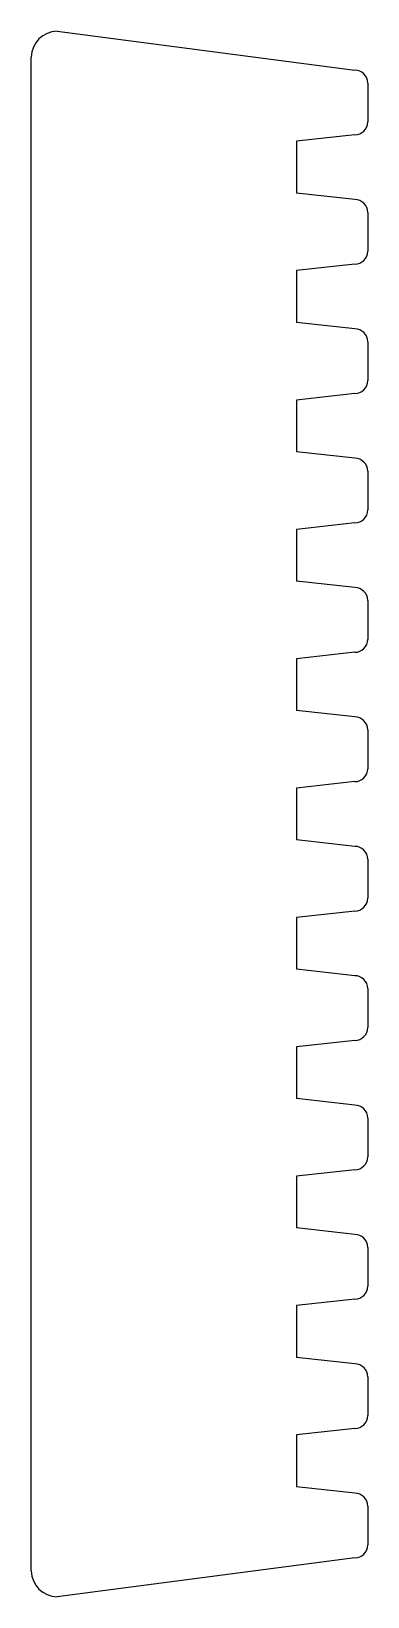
# Model space of a CAD drawing. Extents: x 70 to 83, y -81.2 to -20.8.
import ezdxf

# ---------------------------------------------------------------- set-up
doc = ezdxf.new("R2010")
doc.units = 0
doc.layers.add('BLACK', color=7, linetype='CONTINUOUS')

msp = doc.modelspace()

# ---------------------------------------------------------------- linework, layer by layer
at = {"layer": 'BLACK', "linetype": 'CONTINUOUS'}
for p, q in [((71, -20.75), (82.5, -22.25)), ((70, -80.25), (70, -21.75)), ((83, -22.75), (83, -24.25)), ((82.5, -24.75), (80.25, -25)), ((80.25, -25), (80.25, -27)), ((82.5, -27.25), (80.25, -27)), ((83, -27.75), (83, -29.25)), ((82.5, -29.75), (80.25, -30)), ((80.25, -30), (80.25, -32)), ((82.5, -32.25), (80.25, -32)), ((83, -32.75), (83, -34.25)), ((82.5, -34.75), (80.25, -35)), ((80.25, -35), (80.25, -37)), ((82.5, -37.25), (80.25, -37)), ((83, -37.75), (83, -39.25)), ((82.5, -39.75), (80.25, -40)), ((80.25, -40), (80.25, -42)), ((82.5, -42.25), (80.25, -42)), ((83, -42.75), (83, -44.25)), ((82.5, -44.75), (80.25, -45)), ((80.25, -45), (80.25, -47)), ((82.5, -47.25), (80.25, -47)), ((83, -47.75), (83, -49.25)), ((82.5, -49.75), (80.25, -50)), ((80.25, -50), (80.25, -52)), ((82.5, -52.25), (80.25, -52)), ((83, -52.75), (83, -54.25)), ((82.5, -54.75), (80.25, -55)), ((80.25, -55), (80.25, -57)), ((82.5, -57.25), (80.25, -57)), ((83, -57.75), (83, -59.25)), ((82.5, -59.75), (80.25, -60)), ((80.25, -60), (80.25, -62)), ((82.5, -62.25), (80.25, -62)), ((83, -62.75), (83, -64.25)), ((82.5, -64.75), (80.25, -65)), ((80.25, -65), (80.25, -67)), ((82.5, -67.25), (80.25, -67)), ((83, -67.75), (83, -69.25)), ((82.5, -69.75), (80.25, -70)), ((80.25, -70), (80.25, -72)), ((82.5, -72.25), (80.25, -72)), ((83, -72.75), (83, -74.25)), ((82.5, -74.75), (80.25, -75)), ((80.25, -75), (80.25, -77)), ((82.5, -77.25), (80.25, -77)), ((83, -77.75), (83, -79.25)), ((82.5, -79.75), (71, -81.25))]:
    msp.add_line(p, q, dxfattribs=at)
at = {"layer": 'BLACK'}
for centre, radius, start, end in [((71, -21.75), 1, 90, 180), ((82.5, -22.75), 0.5, 0, 90), ((82.5, -24.25), 0.5, -90, 0), ((82.5, -27.75), 0.5, 0, 90), ((82.5, -29.25), 0.5, -90, 0), ((82.5, -32.75), 0.5, 0, 90), ((82.5, -34.25), 0.5, -90, 0), ((82.5, -37.75), 0.5, 0, 90), ((82.5, -39.25), 0.5, -90, 0), ((82.5, -42.75), 0.5, 0, 90), ((82.5, -44.25), 0.5, -90, 0), ((82.5, -47.75), 0.5, 0, 90), ((82.5, -49.25), 0.5, -90, 0), ((82.5, -52.75), 0.5, 0, 90), ((82.5, -54.25), 0.5, -90, 0), ((82.5, -57.75), 0.5, 0, 90), ((82.5, -59.25), 0.5, -90, 0), ((82.5, -62.75), 0.5, 0, 90), ((82.5, -64.25), 0.5, -90, 0), ((82.5, -67.75), 0.5, 0, 90), ((82.5, -69.25), 0.5, -90, 0), ((82.5, -72.75), 0.5, 0, 90), ((82.5, -74.25), 0.5, -90, 0), ((82.5, -77.75), 0.5, 0, 90), ((82.5, -79.25), 0.5, -90, 0), ((71, -80.25), 1, -180, -90)]:
    msp.add_arc(centre, radius, start, end, dxfattribs=at)

doc.saveas('drawing.dxf')
